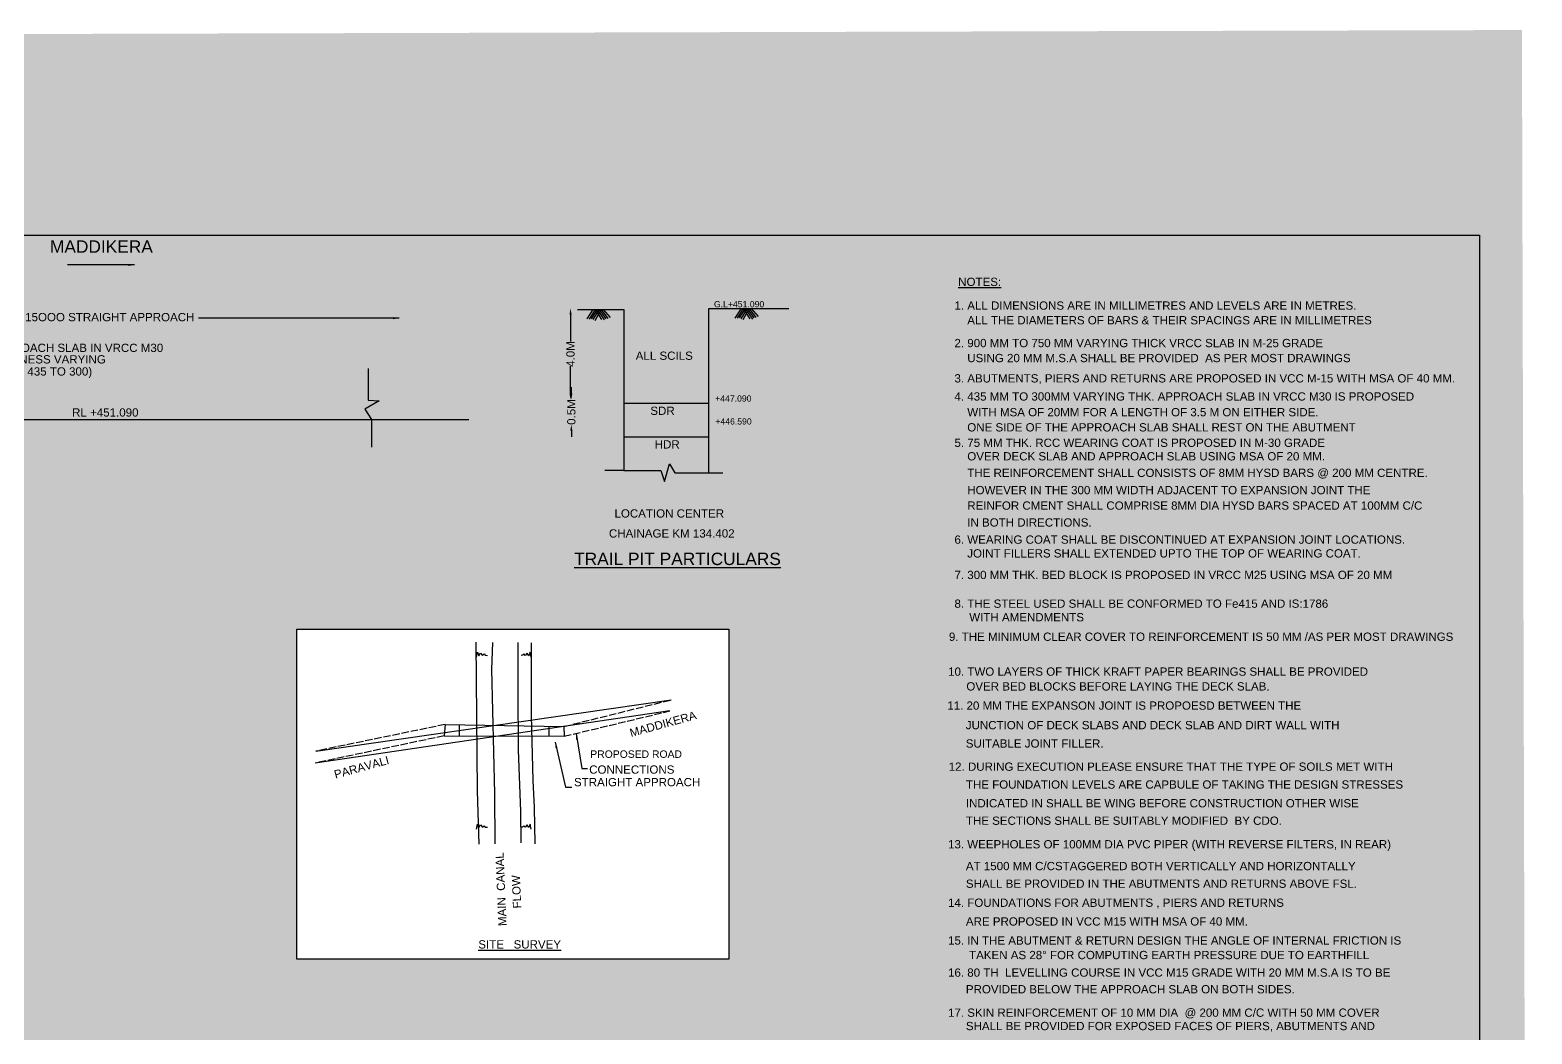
# Model space of a CAD drawing. Header units: millimetres. Extents: x 5124 to 107255, y 2311 to 94108.
# Drawn here: x 70886 to 107255, y 69801 to 94108 of the extents above; entities that cross this region are included whole.
import ezdxf

# ---------------------------------------------------------------- set-up
doc = ezdxf.new("R2010")
doc.units = ezdxf.units.MM
doc.header["$MEASUREMENT"] = 0
doc.linetypes.add('ACAD_ISO02W100', pattern=[15, 12, -3])
doc.layers.add('DRAWING', color=7, linetype='Continuous')
doc.layers.add('TEXT', color=7, linetype='Continuous')
doc.styles.get("Standard").update_dxf_attribs({"font": 'arial.ttf'})
doc.dimstyles.get("Standard").update_dxf_attribs({"dimtxt": 200, "dimasz": 150, "dimexe": 0.18, "dimexo": 0.0625, "dimgap": 0.09, "dimtad": 0, "dimdec": 0, "dimzin": 0, "dimdsep": 46, "dimtxsty": 'Standard', "dimcen": 0.09, "dimse1": 1, "dimse2": 1, "dimadec": 0, "dimazin": 0, "dimtfac": 1, "dimtdec": 0, "dimtofl": 0, "dimtmove": 0, "dimatfit": 3, "dimfxl": 1, "dimtolj": 1, "dimtzin": 0, "dimarcsym": 0})

# ---------------------------------------------------------------- blocks, each defined once
blk = doc.blocks.new('*D125')
at = {"layer": 'Defpoints', "color": 0, "transparency": 16777216}
for p in [(83933, 87370), (83933, 85158), (83974, 85158)]:
    blk.add_point(p, dxfattribs=at)
at = {"layer": 'TEXT', "color": 0, "lineweight": -2, "transparency": 16777216}
for p, q in [((83974, 87220), (83974, 86563)), ((83974, 85308), (83974, 85966))]:
    blk.add_line(p, q, dxfattribs=at)
at = {"layer": 'TEXT', "color": 0, "transparency": 16777216}
for points in [[(83949, 87220), (83999, 87220), (83974, 87370)], [(83949, 85308), (83999, 85308), (83974, 85158)]]:
    blk.add_solid(points, dxfattribs=at)
at = {"layer": 'TEXT', "color": 0, "transparency": 16777216, "insert": (83974, 86264), "char_height": 200, "attachment_point": 5, "rotation": 90}
blk.add_mtext('\\A1;4.0M', dxfattribs=at)
blk = doc.blocks.new('*D126')
at = {"layer": 'Defpoints', "color": 0, "transparency": 16777216}
for p in [(83974, 85158), (83974, 84561), (83994, 84561)]:
    blk.add_point(p, dxfattribs=at)
at = {"layer": 'TEXT', "color": 0, "lineweight": -2, "transparency": 16777216}
for p, q in [((83994, 85308), (83994, 85458)), ((83994, 84411), (83994, 84261))]:
    blk.add_line(p, q, dxfattribs=at)
at = {"layer": 'TEXT', "color": 0, "transparency": 16777216}
for points in [[(83969, 85308), (84019, 85308), (83994, 85158)], [(83969, 84411), (84019, 84411), (83994, 84561)]]:
    blk.add_solid(points, dxfattribs=at)
at = {"layer": 'TEXT', "color": 0, "transparency": 16777216, "insert": (83994, 84859), "char_height": 200, "attachment_point": 5, "rotation": 90}
blk.add_mtext('\\A1;0.5M', dxfattribs=at)

msp = doc.modelspace()

# ---------------------------------------------------------------- hatches: boundary and pattern name
at = {"layer": 'DRAWING'}
h = msp.add_hatch(dxfattribs=at)
h.set_pattern_fill('AR-CONC', color=256, scale=25)
h.set_pattern_definition([(50, (0, 0), (179.31505, -15.68803), [18.75, -206.25]), (355, (0, 0), (-34.68783, 188.04803), [15, -165]), (100.45144, (14.94, -1.3), (144.62721, 172.36), [15.93505, -175.28553]), (46.1842, (0, 50), (266.81033, -41.37982), [28.125, -309.375]), (96.63564, (22.23, 46.55), (233.6655, 243.52965), [23.9026, -262.92844]), (351.18416, (0, 50), (233.6655, 243.52965), [22.5, -247.5]), (21, (25, 37.5), (149.22676, -100.65472), [18.75, -206.25]), (326, (25, 37.5), (60.82883, 181.2875), [15, -165]), (71.45144, (37.44, 29.11), (210.0556, 80.63279), [15.93505, -175.28553]), (37.5, (0, 0), (3.039964, 83.223463), [0, -163, 0, -167.5, 0, -165.625]), (7.5, (0, 0), (65.767384, 98.60293), [0, -95.5, 0, -159.25, 0, -63.125]), (327.5, (-55.75, 0), (133.45561, -5.638718), [0, -62.5, 0, -195, 0, -258.75]), (317.5, (-80.75, 0), (145.79654, 25.02625), [0, -81.25, 0, -129.5, 0, -183.75])])
h.paths.add_polyline_path([(107011.7, 94107.7), (5124.3, 93837.3), (5367.1, 2311.4), (107254.5, 2581.7)])
h.paths.add_polyline_path([(21019.7, 22610), (21019.7, 20785.6), (21759, 20785.6), (21754.4, 20385.8), (22844.3, 17308.5), (21218.5, 17308.5), (21150.4, 17475.9), (21045.7, 17188.3), (20982.9, 17334.7), (19394.6, 17334.7), (20192.7, 20385.8), (20192.7, 21541.3), (14148.7, 21541.3), (14148.7, 21735.7), (14148.7, 22876.4), (19701.7, 22876.4), (19701.7, 24439.3), (20009.6, 24648), (20603.6, 24648), (20906, 24450.3), (20894.6, 22876.4), (20916.1, 21735.7), (20916.1, 20785.6), (21019.7, 20785.6), (21019.7, 24380.7), (21605.5, 24380.7), (21605.5, 24303.4), (26837.7, 24303.4), (26837.7, 22610)], flags=16)
h.paths.add_polyline_path([(21150.4, 17339.9), (21218.5, 17172.6), (22892.5, 17172.6), (23870.9, 14409.9), (24480.7, 14409.9), (24480.7, 13462), (18091.7, 13462), (18091.7, 14409.9), (18629.7, 14409.9), (19359.1, 17198.7), (20982.9, 17198.7), (21045.7, 17052.3)], flags=16)
h.paths.add_polyline_path([(75557.4, 27218.3), (75557.4, 35101.3), (86582.6, 35101.3), (86582.6, 27218.3)], flags=16)
h.paths.add_polyline_path([(42496.5, 74827.2), (42496.5, 75414.7), (42899.6, 75414.7), (42899.6, 76021.1), (43288.5, 76021.1), (43304.2, 76172.2), (43063.8, 76136), (37404.1, 81735.8), (35466.9, 81732.8), (36670.5, 79205.6), (37067.4, 79205.6), (37067.4, 78578.9), (32761.7, 78578.9), (30377.2, 78586.1), (30377.2, 79205.6), (30647.4, 79205.6), (30647.4, 84591.2), (24549.7, 84591.2), (24505.5, 84513.4), (24442.1, 84591.2), (23327.3, 84591.2), (23283.1, 84513.4), (23219.7, 84591.2), (30647.4, 84591.2), (30647.4, 84675.1), (30647.4, 85571.6), (33531.9, 85571.6), (33531.9, 85774.9), (33701.5, 85876.6), (34000, 85869.8), (34149.2, 85774.9), (34150.6, 85660.3), (34468.3, 85660.3), (34468.3, 85609.8), (36237.7, 85609.8), (36237.7, 85650.1), (36422.7, 85650.1), (36422.7, 85609.8), (38240.7, 85609.8), (38240.7, 85650.1), (38425.7, 85650.1), (38425.7, 85609.8), (40211.1, 85609.8), (40211.1, 85650.1), (40396.1, 85650.1), (40396.1, 85609.8), (42214.8, 85609.8), (42214.8, 85650.1), (42399.8, 85650.1), (42399.8, 85609.8), (44242.9, 85609.8), (44242.9, 85636.7), (44852.9, 85636.7), (44852.9, 85609.8), (46606.5, 85609.8), (46606.5, 85650.1), (46791.5, 85650.1), (46791.5, 85609.8), (48612.2, 85609.8), (48612.2, 85650.1), (48797.2, 85650.1), (48797.2, 85609.8), (50612.5, 85609.8), (50612.5, 85650.1), (50797.5, 85650.1), (50797.5, 85609.8), (52623.1, 85609.8), (52623.1, 85650.1), (52808.1, 85650.1), (52808.1, 85609.8), (54668, 85609.8), (54668, 85636.7), (55278, 85636.7), (55278, 85609.8), (57059.2, 85609.8), (57059.2, 85650.1), (57244.2, 85650.1), (57244.2, 85609.8), (59064.4, 85609.8), (59064.4, 85650.1), (59249.4, 85650.1), (59249.4, 85609.8), (61066.1, 85609.8), (61066.1, 85650.1), (61251.1, 85650.1), (61251.1, 85609.8), (63074.8, 85609.8), (63074.8, 85650.1), (63259.8, 85650.1), (63259.8, 85609.8), (65106.9, 85609.8), (65106.9, 85636.7), (65434.4, 85636.7), (65434.4, 85678.8), (65598.7, 85840.4), (65872.9, 85840.4), (66045.2, 85735), (66045.2, 85597.8), (68949.3, 85597.8), (68949.3, 84675.1), (68949.3, 79205.6), (69219.5, 79205.6), (69219.5, 78586.1), (66834.9, 78586.1), (66834.9, 78578.9), (62529.2, 78578.9), (62529.2, 79205.6), (62926.2, 79205.6), (64153.3, 81782.2), (62122.6, 81782.2), (56545, 76172.2), (56280.2, 76172.2), (56297.1, 76021.1), (56704, 76021.1), (56704, 75414.7), (57102.4, 75414.7), (57102.4, 74827.2), (52923.6, 74827.2), (52923.6, 75414.7), (53326.8, 75414.7), (53326.8, 76021.1), (53715.6, 76021.1), (53731.4, 76172.2), (45853.1, 76172.2), (45869.9, 76021.1), (46276.8, 76021.1), (46276.8, 75414.7), (46675.3, 75414.7), (46675.3, 74827.2)], flags=16)
h.paths.add_polyline_path([(44058.8, 76172.2), (44058.8, 77140.8), (40318.6, 80857.7), (44058.8, 80857.7), (44058.8, 83423.8), (44058.8, 83695.6), (34665, 83695.6), (34665, 83532.2), (34505, 83695.6), (33656.8, 83695.6), (33663.4, 83416.7), (33663.4, 82517.9), (31506, 84675.1), (34162.2, 84675.1), (44531.9, 84675.1), (44531.9, 84894), (54961.8, 84894), (54961.8, 84675.1), (65434.4, 84675.1), (68039.4, 84675.1), (65933.3, 82562.7), (65933.3, 83416.7), (65939.9, 83695.6), (65066.6, 83695.6), (64931.6, 83560.5), (64931.6, 83695.6), (57003.7, 83695.6), (55472.8, 83695.6), (55472.8, 83423.8), (55472.8, 80857.7), (59222.6, 80857.7), (56436.1, 78042.2), (55472.8, 77105.7), (55472.8, 76172.2), (54486, 76172.2), (54486, 80857.7), (45045.6, 80857.7), (45045.6, 76160.2), (45033.5, 76172.2)], flags=0)
h.paths.add_polyline_path([(93301.3, 19083.7), (105211.6, 19083.7), (105211.6, 14774.7), (93301.3, 14774.7)], flags=16)
h.paths.add_polyline_path([(97522.9, 17093.5), (97522.9, 17936.2), (103814.9, 17945.8), (103818, 17099.1)], flags=0)
h.paths.add_polyline_path([(94970.6, 34879.1), (104993.1, 34879.1), (104993.1, 20544.9), (94970.6, 20544.9)], flags=16)
h.paths.add_polyline_path([(96480.2, 33227.4), (101795.3, 33232.7), (101818.2, 21277.4), (96514.4, 21270.8)], flags=0)
h.paths.add_polyline_path([(95100.1, 13606.6), (105980.9, 13606.6), (105980.9, 6723.5), (95100.1, 6723.5)], flags=16)
h.paths.add_polyline_path([(103876.6, 8707.7), (103877.3, 8307.4), (97633.3, 8295.6), (97633.3, 8695.6)], flags=0)
h.paths.add_polyline_path([(77347.7, 71608.9), (77347.7, 79604.4), (87808.8, 79604.4), (87808.8, 71608.9)], flags=16)
h.paths.add_polyline_path([(77790.4, 76359.8), (80914.6, 77018.3), (80922.1, 77098.2), (77807.6, 76648.2), (80940.4, 77293.8), (82136.6, 77273.7), (86414.8, 77891.8), (83814.6, 77245.4), (86375.3, 77621.8), (83816.2, 77008.8), (82240.8, 77014)], flags=0)
h.paths.add_polyline_path([(85267, 83446.9), (85267, 87345), (84711.8, 87345), (84647.3, 87223.7), (84570.4, 87345), (85267, 87345), (85267, 83446.9), (86156.7, 83446.9), (86247.7, 83174.2), (86369, 83608.4), (86500.4, 83386.3), (87319.3, 83386.3), (87319.3, 87365.2), (88296.7, 87365.2), (88232.2, 87243.9), (88155.3, 87365.2), (87319.3, 87365.2), (87319.3, 83386.3), (86500.4, 83386.3), (86369, 83608.4), (86247.7, 83174.2), (86156.7, 83446.9)], flags=16)
h.paths.add_polyline_path([(20899.3, 22625.6), (14148.7, 22625.6), (14148.7, 21735.7), (20192.7, 21735.7), (20916.1, 21735.7)], flags=0)

# ---------------------------------------------------------------- linework, layer by layer
msp.add_lwpolyline([(105980.9, 6723.5), (9838.4, 6723.5), (9838.4, 89138.5), (105980.9, 89138.5)], close=True)
for points in [[(85267, 85075.1), (87319.3, 85075.1)], [(85267, 84261.1), (87319.3, 84261.1)]]:
    msp.add_lwpolyline(points)
for points in [[(84144.8, 87345), (85267, 87345), (85267, 83446.9), (86156.7, 83446.9), (86247.7, 83174.2), (86369, 83608.4), (86500.4, 83386.3), (87319.3, 83386.3), (87319.3, 87365.2), (89260.5, 87365.2)], [(84518, 87345), (84366, 87114.7)], [(84570.4, 87345), (84425.4, 87107.7)], [(84615.8, 87345), (84476, 87116.4)], [(84669.9, 87345), (84511, 87099)], [(84711.8, 87345), (84565.1, 87069.3)], [(84570.4, 87345), (84727.6, 87097.2)], [(84615.8, 87345), (84792.2, 87090.2)], [(84669.9, 87345), (84830.6, 87118.2)], [(84711.8, 87345), (84877.8, 87126.9)], [(84764.2, 87345), (84930.2, 87149.6)], [(88102.9, 87365.2), (87950.9, 87134.9)], [(88155.3, 87365.2), (88010.3, 87127.9)], [(88200.7, 87365.2), (88060.9, 87136.6)], [(88254.8, 87365.2), (88095.9, 87119.2)], [(88296.7, 87365.2), (88150, 87089.5)], [(88155.3, 87365.2), (88312.5, 87117.4)], [(88200.7, 87365.2), (88377.1, 87110.4)], [(88254.8, 87365.2), (88415.5, 87138.4)], [(88296.7, 87365.2), (88462.7, 87147.1)], [(88349.1, 87365.2), (88515.1, 87169.8)], [(79072.7, 85916.7), (79072.7, 85143.6), (79339.6, 85130.3), (78992.6, 84930.4), (79152.8, 84675.1), (79152.8, 84010.7)], [(68949.3, 84675.1), (81514.5, 84675.1)], [(85267, 83446.9), (84801.9, 83446.9)], [(87319.3, 83386.3), (87663.1, 83386.3)], [(81684.1, 79286.5), (81713.6, 75677.2), (81750.8, 74396.3)], [(81699, 78923.2), (81720.9, 79043.2), (81755.8, 78958.1), (81795.1, 79021.4), (81843.2, 78966.8), (81880.3, 79003.9), (81906.5, 78971.2), (81965.4, 78966.8)], [(82146, 74403.7), (82138.5, 75625), (82067.8, 78622.9), (82093.9, 79282)], [(82701.5, 79278.3), (82697.8, 78097.9), (82705.7, 76678.5), (82765.4, 75189.4), (82769.1, 74426.1)], [(83022.2, 78923.2), (83000.4, 79043.2), (82965.5, 78958.1), (82926.2, 79021.4), (82878.1, 78966.8), (82841, 79003.9), (82814.8, 78971.2), (82777.7, 78966.8)], [(83119.5, 74407.5), (83100.9, 75286.2), (83071.1, 75937.8), (83030.3, 77509.5), (83030.5, 79270)], [(77807.6, 76648.2), (86414.8, 77891.8)], [(86375.3, 77621.8), (77790.4, 76359.8)], [(80940.4, 77293.8), (80914.6, 77018.3)], [(80940.4, 77293.8), (83814.6, 77245.4)], [(81275.7, 77288.2), (81275.5, 77017.2)], [(83451, 77251.5), (83451.2, 77010)], [(83814.6, 77245.4), (83816.2, 77008.8)], [(80914.6, 77018.3), (83816.2, 77008.8)], [(81699, 74762.1), (81720.9, 74882), (81755.8, 74797), (81795.1, 74860.2), (81843.2, 74805.7), (81880.3, 74842.8), (81906.5, 74810.1), (81965.4, 74805.7)], [(83022.2, 74762.1), (83000.4, 74882), (82965.5, 74797), (82926.2, 74860.2), (82878.1, 74805.7), (82841, 74842.8), (82814.8, 74810.1), (82777.7, 74805.7)]]:
    msp.add_lwpolyline(points, dxfattribs=at)
msp.add_lwpolyline([(77347.7, 79604.4), (87808.8, 79604.4), (87808.8, 71608.9), (77347.7, 71608.9)], close=True, dxfattribs=at)
at = {"layer": 'DRAWING', "linetype": 'ACAD_ISO02W100', "ltscale": 15}
for points in [[(83814.6, 77245.4), (86414.8, 77891.8)], [(83816.2, 77008.8), (86375.3, 77621.8)], [(80940.4, 77293.8), (77807.6, 76648.2)], [(80914.6, 77018.3), (77790.4, 76359.8)]]:
    msp.add_lwpolyline(points, dxfattribs=at)

# ---------------------------------------------------------------- texts
at = {"layer": 'TEXT'}
for s, height, p in [('MADDIKERA', 300, (71368.8, 88714.4)), ('%%UNOTES:', 200, (93361.4, 87911.2)), ('G.L+451.090', 150, (87447.1, 87394.7)), ('1. ALL DIMENSIONS ARE IN MILLIMETRES AND LEVELS ARE IN METRES.', 200, (93270.6, 87336.5)), ('15OOO STRAIGHT APPROACH ', 200, (70768.6, 87057.2)), ('ALL THE DIAMETERS OF BARS & THEIR SPACINGS ARE IN MILLIMETRES', 200, (93580.8, 86981.1)), ('2. 900 MM TO 750 MM VARYING THICK VRCC SLAB IN M-25 GRADE', 200, (93270.6, 86429.1)), ('APPROACH SLAB IN VRCC M30', 200, (69904.1, 86313.2)), ('(THIKNESS VARYING', 200, (69896.8, 86034.8)), ('ALL SCILS', 200, (85553.2, 86122.8)), ('USING 20 MM M.S.A SHALL BE PROVIDED  AS PER MOST DRAWINGS ', 200, (93580.8, 86066.1)), ('FROM 435 TO 300)', 200, (69922.5, 85741.7)), ('3. ABUTMENTS, PIERS AND RETURNS ARE PROPOSED IN VCC M-15 WITH MSA OF 40 MM.', 200, (93270.6, 85574.6)), ('+447.090', 150, (87476.7, 85111.2)), ('4. 435 MM TO 300MM VARYING THK. APPROACH SLAB IN VRCC M30 IS PROPOSED', 200, (93270.6, 85136)), ('RL +451.090', 200, (71905.2, 84748.4)), ('SDR', 200, (85907, 84789.5)), ('WITH MSA OF 20MM FOR A LENGTH OF 3.5 M ON EITHER SIDE.', 200, (93580.8, 84755.4)), ('+446.590', 150, (87480.9, 84556.7)), ('ONE SIDE OF THE APPROACH SLAB SHALL REST ON THE ABUTMENT', 200, (93580.8, 84388.4)), ('HDR', 200, (86012.9, 83975.4)), ('5. 75 MM THK. RCC WEARING COAT IS PROPOSED IN M-30 GRADE', 200, (93270.6, 84015.3)), ('OVER DECK SLAB AND APPROACH SLAB USING MSA OF 20 MM.', 200, (93580.8, 83687.2)), ('THE REINFORCEMENT SHALL CONSISTS OF 8MM HYSD BARS @ 200 MM CENTRE.', 200, (93580.8, 83287.4)), ('HOWEVER IN THE 300 MM WIDTH ADJACENT TO EXPANSION JOINT THE', 200, (93580.8, 82868.4)), ('REINFOR CMENT SHALL COMPRISE 8MM DIA HYSD BARS SPACED AT 100MM C/C', 200, (93580.8, 82493.9)), ('LOCATION CENTER', 200, (85038.4, 82303.6)), ('IN BOTH DIRECTIONS.', 200, (93580.8, 82085.4)), ('CHAINAGE KM 134.402', 200, (84903.5, 81819.5)), ('6. WEARING COAT SHALL BE DISCONTINUED AT EXPANSION JOINT LOCATIONS.', 200, (93270.6, 81669.9)), ('JOINT FILLERS SHALL EXTENDED UPTO THE TOP OF WEARING COAT.', 200, (93580.8, 81336.7)), ('%%UTRAIL PIT PARTICULARS', 300, (84060.8, 81153.6)), ('7. 300 MM THK. BED BLOCK IS PROPOSED IN VRCC M25 USING MSA OF 20 MM', 200, (93270.6, 80814.6)), ('8. THE STEEL USED SHALL BE CONFORMED TO Fe415 AND IS:1786', 200, (93270.6, 80119.4)), ('WITH AMENDMENTS', 200, (93629, 79790.8)), ('9. THE MINIMUM CLEAR COVER TO REINFORCEMENT IS 50 MM /AS PER MOST DRAWINGS', 200, (93136.3, 79319)), ('10. TWO LAYERS OF THICK KRAFT PAPER BEARINGS SHALL BE PROVIDED', 200, (93117.4, 78474)), ('OVER BED BLOCKS BEFORE LAYING THE DECK SLAB.', 200, (93558.5, 78116.3)), ('11. 20 MM THE EXPANSON JOINT IS PROPOESD BETWEEN THE', 200, (93097.4, 77651.7)), ('JUNCTION OF DECK SLABS AND DECK SLAB AND DIRT WALL WITH', 200, (93544.6, 77178.3)), ('SUITABLE JOINT FILLER.', 200, (93544.6, 76733.3)), ('PROPOSED ROAD', 180, (84451.8, 76486.2)), ('12. DURING EXECUTION PLEASE ENSURE THAT THE TYPE OF SOILS MET WITH', 200, (93130.8, 76173)), ('CONNECTIONS', 200, (84425.9, 76102.5)), ('STRAIGHT APPROACH', 200, (84058.1, 75797.5)), ('THE FOUNDATION LEVELS ARE CAPBULE OF TAKING THE DESIGN STRESSES', 200, (93547.3, 75740.6)), ('INDICATED IN SHALL BE WING BEFORE CONSTRUCTION OTHER WISE', 200, (93547.3, 75286.6)), ('THE SECTIONS SHALL BE SUITABLY MODIFIED  BY CDO.', 200, (93547.3, 74864.2)), ('13. WEEPHOLES OF 100MM DIA PVC PIPER (WITH REVERSE FILTERS, IN REAR)', 200, (93114.7, 74293.4)), ('AT 1500 MM C/CSTAGGERED BOTH VERTICALLY AND HORIZONTALLY', 200, (93547.3, 73766.2)), ('SHALL BE PROVIDED IN THE ABUTMENTS AND RETURNS ABOVE FSL.', 200, (93547.3, 73338.7)), ('14. FOUNDATIONS FOR ABUTMENTS , PIERS AND RETURNS', 200, (93114.7, 72878.5)), ('ARE PROPOSED IN VCC M15 WITH MSA OF 40 MM.', 200, (93547.3, 72424.9)), ('%%USITE   SURVEY', 200, (81741, 71869.7)), ('15. IN THE ABUTMENT & RETURN DESIGN THE ANGLE OF INTERNAL FRICTION IS', 200, (93114.7, 71963.5)), (' TAKEN AS 28%%D FOR COMPUTING EARTH PRESSURE DUE TO EARTHFILL', 200, (93547.3, 71611.6)), ('16. 80 TH  LEVELLING COURSE IN VCC M15 GRADE WITH 20 MM M.S.A IS TO BE', 200, (93114.7, 71186.5)), ('PROVIDED BELOW THE APPROACH SLAB ON BOTH SIDES.', 200, (93547.3, 70783.7)), ('17. SKIN REINFORCEMENT OF 10 MM DIA  @ 200 MM C/C WITH 50 MM COVER', 200, (93114.7, 70216.4)), ('SHALL BE PROVIDED FOR EXPOSED FACES OF PIERS, ABUTMENTS AND', 200, (93547.3, 69892.6))]:
    msp.add_text(s, height=height, dxfattribs=at).set_placement(p)
for s, rotation, p in [('MADDIKERA', 15.41332, (85438.9, 76988.6)), ('PARAVALI', 15.41332, (78281.7, 75980.1)), ('MAIN  CANAL', 92.35472, (82426.3, 72417)), ('FLOW', 92.35472, (82781.2, 72843.5))]:
    msp.add_text(s, height=200, rotation=rotation, dxfattribs=at).set_placement(p)

# ---------------------------------------------------------------- dimensions: what is measured, and where the dimension line sits
for p1, p2, distance, text, picture, middle in [((83933.4, 87370.3), (83933.4, 85157.8), 40.5, '4.0M', '*D125', (83973.9, 86264.1)), ((83973.9, 85157.8), (83973.9, 84561.2), 20.2, '0.5M', '*D126', (83994.1, 84859.5))]:
    dim = msp.add_aligned_dim(p1=p1, p2=p2, distance=distance, text=text, dimstyle='Standard', dxfattribs=at)
    dim.commit()
    dim.dimension.update_dxf_attribs({"geometry": picture, "text_midpoint": middle})

# ---------------------------------------------------------------- leaders
for points in [[(83600.9, 76868.7), (83855.6, 75774.3), (84008, 75773)], [(84108.8, 77078.9), (84244.9, 76226.3), (84383, 76227.9)]]:
    msp.add_leader(points, dimstyle='Standard', override={"dimgap": 0.09, "dimtad": 0})
for points in [[(73418.4, 88421.3), (71792.6, 88421.3)], [(79827.9, 87131.3), (74967.7, 87131.3)]]:
    msp.add_leader(points, dimstyle='Standard', override={"dimgap": 0.09, "dimtad": 0}, dxfattribs=at)

doc.saveas('drawing.dxf')
